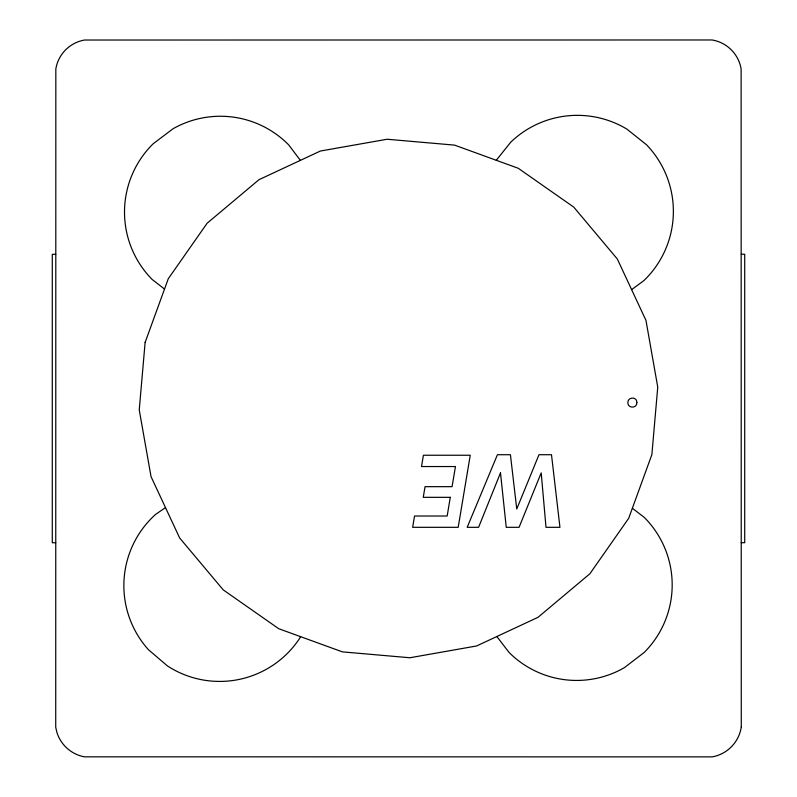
<?xml version="1.0" encoding="UTF-8"?>
<svg xmlns="http://www.w3.org/2000/svg" width="797" height="797" viewBox="0 0 797 797"><rect width="100%" height="100%" fill="white"/><g stroke="black" fill="none" stroke-linecap="round" stroke-linejoin="round"><path stroke-width="1.2" d="M300.559 636.654L300.031 637.769A95.809 95.809 0 0 1 167.519 665.993L148.491 649.764A95.809 95.809 0 0 1 155.525 514.454L165.487 507.599M496.282 160.287L510.767 142.155A96.038 96.038 0 0 1 626.97 129.164L646.556 144.805A96.038 96.038 0 0 1 643.906 280.594L631.622 289.64M741.27 254.243L744.717 254.243L744.717 542.697L741.27 542.697M55.73 254.303L52.283 254.303L52.283 542.757L55.73 542.757M632.36 508.247L644.195 517.323A95.55 95.55 0 0 1 644.195 652.454L624.41 667.637A95.55 95.55 0 0 1 509.074 652.454L496.85 636.524M164.521 289.082L152.088 279.398A95.859 95.859 0 0 1 153.084 143.839L173.049 128.745A95.859 95.859 0 0 1 288.644 144.835L300.379 160.366M741.27 727.093L741.26 727.193A35.785 35.785 0 0 1 712.289 756.871L84.412 756.831A35.646 35.646 0 0 1 56.936 732.503L55.73 727.312L55.83 68.95A35.168 35.168 0 0 1 84.552 40.029L712.149 39.98A35.317 35.317 0 0 1 741.12 68.901L741.27 727.093M145.124 342.411L139.246 409.897L151.031 476.606L179.674 538.005L223.24 589.88L278.741 628.723L342.411 651.876L409.897 657.754L476.606 645.968L538.005 617.326L589.88 573.76L628.723 518.259L651.876 454.589L657.754 387.103L645.968 320.394L617.326 258.995L573.76 207.12L518.259 168.277L454.589 145.124L387.103 139.246L320.394 151.031L258.995 179.674L207.12 223.24L168.277 278.741L145.124 342.411M450.285 497.328L447.167 516.018L414.55 516.018L412.647 527.315L458.205 527.315L470.24 455.246L423.416 455.246L421.513 466.544L455.456 466.544L452.078 486.668L425.05 486.668L423.257 497.328L450.285 497.328M636.843 402.555C637.182 408.602 627.618 408.612 627.867 402.595C627.687 396.717 637.211 396.468 636.843 402.555M500.496 472.88L478.589 527.315L467.181 527.315L497.428 454.718L510.419 454.718L516.755 508.994L538.981 454.718L551.494 454.718L559.942 527.315L546.005 527.315L541.203 472.88L519.076 527.315L506.244 527.315L500.496 472.88"/></g></svg>
